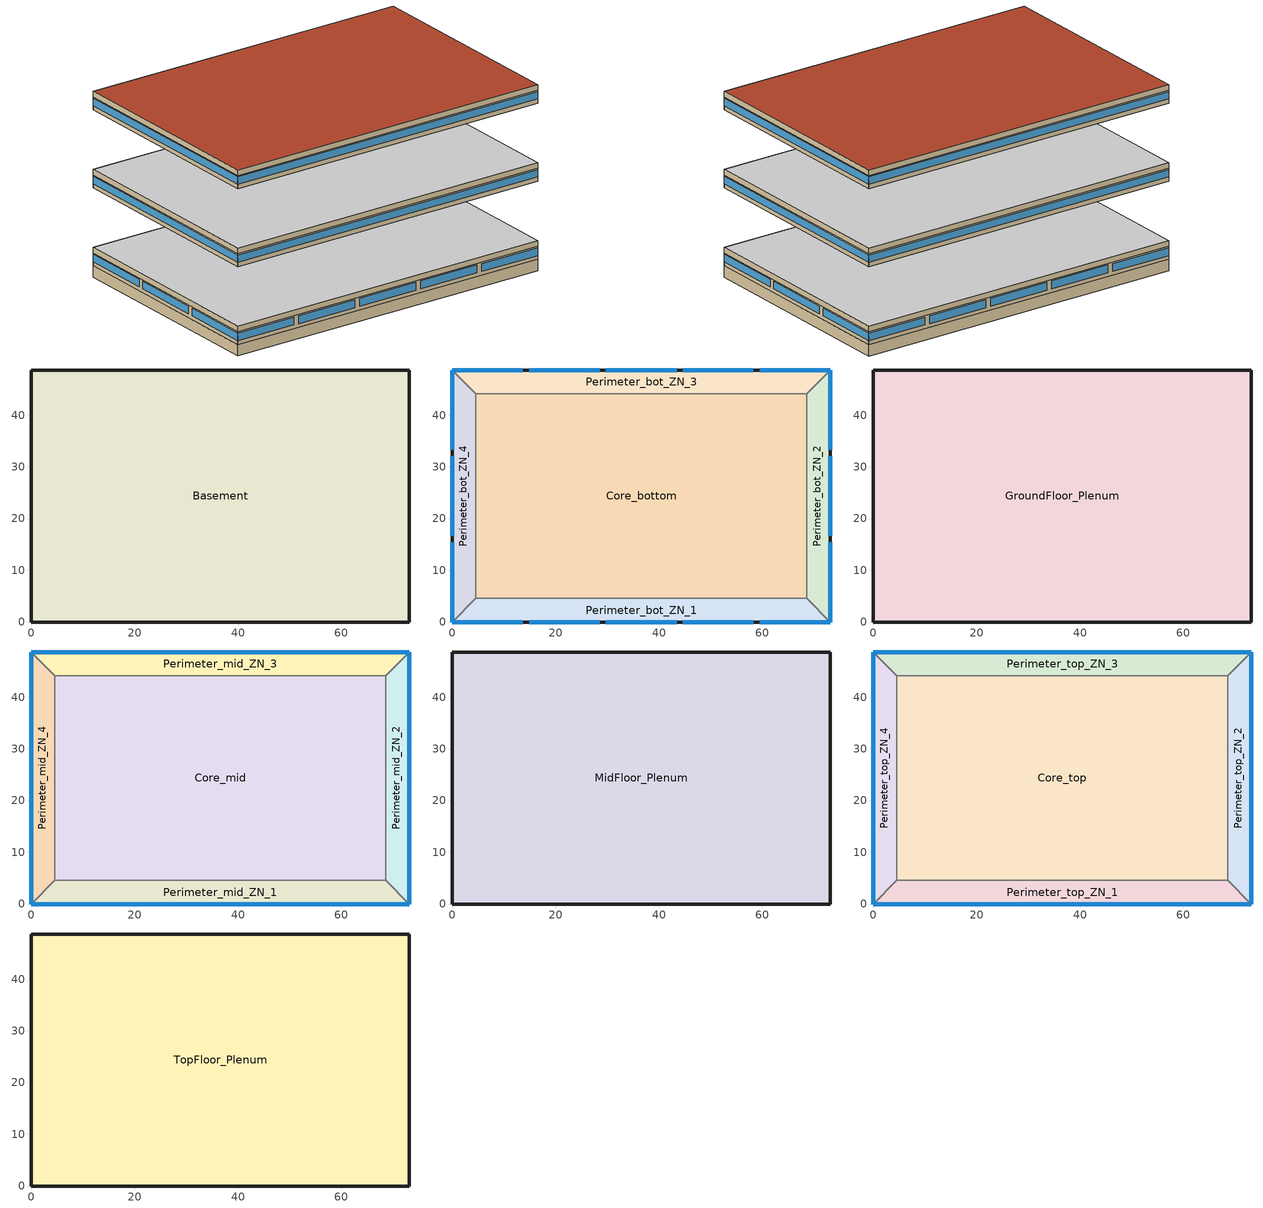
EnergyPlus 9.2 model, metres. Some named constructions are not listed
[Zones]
Basement
 floor ground (ext-slab-en-std-replaceme-res-replaceme): 73.11,48.74 73.11,0 0,0 0,48.74 z-2.44
 wall ground (Basement_Wall_East_Cfactor): 73.11,0 73.11,48.74 z-2.44:0
 wall ground (Basement_Wall_South_Cfactor): 0,0 73.11,0 z-2.44:0
 wall ground (Basement_Wall_North_Cfactor): 73.11,48.74 0,48.74 z-2.44:0
 wall ground (Basement_Wall_West_Cfactor): 0,48.74 0,0 z-2.44:0
Core_bottom
 floor to Basement (int-floor-en-std-replaceme-res-replaceme): 68.53,44.16 68.53,4.57 4.57,4.57 4.57,44.16 z0
 wall to Perimeter_bot_ZN_1 (int_wall): 4.57,4.57 68.53,4.57 z0:2.74
 wall to Perimeter_bot_ZN_4 (int_wall): 4.57,44.16 4.57,4.57 z0:2.74
 wall to Perimeter_bot_ZN_3 (int_wall): 68.53,44.16 4.57,44.16 z0:2.74
 wall to Perimeter_bot_ZN_2 (int_wall): 68.53,4.57 68.53,44.16 z0:2.74
 ceiling to GroundFloor_Plenum (DropCeiling): 4.57,44.16 4.57,4.57 68.53,4.57 68.53,44.16 z2.74
Perimeter_bot_ZN_4
 floor to Basement (int-floor-en-std-replaceme-res-replaceme): 4.57,44.16 4.57,4.57 0,0 0,48.74 z0
 wall outside (ext-wall-en-std-replaceme-res-replaceme): 0,48.74 0,0 z0:2.74
 wall to Perimeter_bot_ZN_1 (int_wall): 0,0 4.57,4.57 z0:2.74
 wall to Perimeter_bot_ZN_3 (int_wall): 4.57,44.16 0,48.74 z0:2.74
 window (window_wo_blinds): 0,48.74 0,33.3 / 0,32.09 0,16.65 / 0,15.43 0,0 z0.83:2.5
 ceiling to GroundFloor_Plenum (DropCeiling): 0,48.74 0,0 4.57,4.57 4.57,44.16 z2.74
Perimeter_bot_ZN_3
 floor to Basement (int-floor-en-std-replaceme-res-replaceme): 73.11,48.74 68.53,44.16 4.57,44.16 0,48.74 z0
 wall outside (ext-wall-en-std-replaceme-res-replaceme): 73.11,48.74 0,48.74 z0:2.74
 wall to Perimeter_bot_ZN_2 (int_wall): 68.53,44.16 73.11,48.74 z0:2.74
 window (window_wo_blinds): 73.11,48.74 59.46,48.74 / 58.24,48.74 44.6,48.74 / 43.38,48.74 29.73,48.74 / 28.51,48.74 14.86,48.74 / 13.65,48.74 0,48.74 z0.8:2.5
 ceiling to GroundFloor_Plenum (DropCeiling): 0,48.74 4.57,44.16 68.53,44.16 73.11,48.74 z2.74
Perimeter_bot_ZN_2
 floor to Basement (int-floor-en-std-replaceme-res-replaceme): 73.11,48.74 73.11,0 68.53,4.57 68.53,44.16 z0
 wall outside (ext-wall-en-std-replaceme-res-replaceme): 73.11,0 73.11,48.74 z0:2.74
 wall to Perimeter_bot_ZN_1 (int_wall): 68.53,4.57 73.11,0 z0:2.74
 window (window_wo_blinds): 73.11,0 73.11,15.43 / 73.11,16.65 73.11,32.09 / 73.11,33.3 73.11,48.74 z0.83:2.5
 ceiling to GroundFloor_Plenum (DropCeiling): 68.53,44.16 68.53,4.57 73.11,0 73.11,48.74 z2.74
Perimeter_bot_ZN_1
 floor to Basement (int-floor-en-std-replaceme-res-replaceme): 68.53,4.57 73.11,0 0,0 4.57,4.57 z0
 wall outside (ext-wall-en-std-replaceme-res-replaceme): 0,0 73.11,0 z0:2.74
 window (window_wo_blinds): 0,0 13.65,0 / 14.87,0 28.51,0 / 29.73,0 43.38,0 / 44.6,0 58.24,0 / 59.46,0 73.11,0 z0.8:2.5
 ceiling to GroundFloor_Plenum (DropCeiling): 4.57,4.57 0,0 73.11,0 68.53,4.57 z2.74
GroundFloor_Plenum
 wall outside (ext-wall-en-std-replaceme-res-replaceme): 73.11,48.74 0,48.74 0,0 73.11,0 73.11,48.74 z2.74:3.96
 ceiling adiabatic (int-ceiling-en-std-replaceme-res-replaceme): 0,48.74 0,0 73.11,0 73.11,48.74 z3.96
Core_mid
 floor adiabatic (int-floor-en-std-replaceme-res-replaceme): 68.53,44.16 68.53,4.57 4.57,4.57 4.57,44.16 z16.77
 wall to Perimeter_mid_ZN_1 (int_wall): 4.57,4.57 68.53,4.57 z16.77:19.51
 wall to Perimeter_mid_ZN_4 (int_wall): 4.57,44.16 4.57,4.57 z16.77:19.51
 wall to Perimeter_mid_ZN_3 (int_wall): 68.53,44.16 4.57,44.16 z16.77:19.51
 wall to Perimeter_mid_ZN_2 (int_wall): 68.53,4.57 68.53,44.16 z16.77:19.51
 ceiling to MidFloor_Plenum (DropCeiling): 4.57,44.16 4.57,4.57 68.53,4.57 68.53,44.16 z19.51
Perimeter_mid_ZN_3
 floor adiabatic (int-floor-en-std-replaceme-res-replaceme): 73.11,48.74 68.53,44.16 4.57,44.16 0,48.74 z16.77
 wall outside (ext-wall-en-std-replaceme-res-replaceme): 73.11,48.74 0,48.74 z16.77:19.51
 wall to Perimeter_mid_ZN_4 (int_wall): 0,48.74 4.57,44.16 z16.77:19.51
 wall to Perimeter_mid_ZN_2 (int_wall): 68.53,44.16 73.11,48.74 z16.77:19.51
 window (window_wo_blinds): 73.11,48.74 0,48.74 z17.68:19.27
 ceiling to MidFloor_Plenum (DropCeiling): 0,48.74 4.57,44.16 68.53,44.16 73.11,48.74 z19.51
Perimeter_mid_ZN_2
 floor adiabatic (int-floor-en-std-replaceme-res-replaceme): 73.11,48.74 73.11,0 68.53,4.57 68.53,44.16 z16.77
 wall outside (ext-wall-en-std-replaceme-res-replaceme): 73.11,0 73.11,48.74 z16.77:19.51
 wall to Perimeter_mid_ZN_1 (int_wall): 68.53,4.57 73.11,0 z16.77:19.51
 window (window_wo_blinds): 73.11,0 73.11,48.74 z17.68:19.27
 ceiling to MidFloor_Plenum (DropCeiling): 68.53,44.16 68.53,4.57 73.11,0 73.11,48.74 z19.51
Perimeter_mid_ZN_1
 floor adiabatic (int-floor-en-std-replaceme-res-replaceme): 68.53,4.57 73.11,0 0,0 4.57,4.57 z16.77
 wall outside (ext-wall-en-std-replaceme-res-replaceme): 0,0 73.11,0 z16.77:19.51
 wall to Perimeter_mid_ZN_4 (int_wall): 4.57,4.57 0,0 z16.77:19.51
 window (window_wo_blinds): 0,0 73.11,0 z17.68:19.27
 ceiling to MidFloor_Plenum (DropCeiling): 4.57,4.57 0,0 73.11,0 68.53,4.57 z19.51
Perimeter_mid_ZN_4
 floor adiabatic (int-floor-en-std-replaceme-res-replaceme): 4.57,44.16 4.57,4.57 0,0 0,48.74 z16.77
 wall outside (ext-wall-en-std-replaceme-res-replaceme): 0,48.74 0,0 z16.77:19.51
 window (window_wo_blinds): 0,48.74 0,0 z17.68:19.27
 ceiling to MidFloor_Plenum (DropCeiling): 0,48.74 0,0 4.57,4.57 4.57,44.16 z19.51
MidFloor_Plenum
 wall outside (ext-wall-en-std-replaceme-res-replaceme): 73.11,48.74 0,48.74 0,0 73.11,0 73.11,48.74 z19.51:20.73
 ceiling adiabatic (int-ceiling-en-std-replaceme-res-replaceme): 0,48.74 0,0 73.11,0 73.11,48.74 z20.73
Core_top
 floor adiabatic (int-floor-en-std-replaceme-res-replaceme): 68.53,44.16 68.53,4.57 4.57,4.57 4.57,44.16 z33.54
 wall to Perimeter_bot_ZN_1 (int_wall): 4.57,4.57 68.53,4.57 z33.54:36.28
 wall to Perimeter_top_ZN_4 (int_wall): 4.57,44.16 4.57,4.57 z33.54:36.28
 wall to Perimeter_top_ZN_3 (int_wall): 68.53,44.16 4.57,44.16 z33.54:36.28
 wall to Perimeter_top_ZN_2 (int_wall): 68.53,4.57 68.53,44.16 z33.54:36.28
 ceiling to TopFloor_Plenum (DropCeiling): 4.57,44.16 4.57,4.57 68.53,4.57 68.53,44.16 z36.28
Perimeter_top_ZN_3
 floor adiabatic (int-floor-en-std-replaceme-res-replaceme): 73.11,48.74 68.53,44.16 4.57,44.16 0,48.74 z33.54
 wall outside (ext-wall-en-std-replaceme-res-replaceme): 73.11,48.74 0,48.74 z33.54:36.28
 wall to Perimeter_top_ZN_4 (int_wall): 0,48.74 4.57,44.16 z33.54:36.28
 wall to Perimeter_top_ZN_2 (int_wall): 68.53,44.16 73.11,48.74 z33.54:36.28
 window (window_wo_blinds): 73.11,48.74 0,48.74 z34.45:36.04
 ceiling to TopFloor_Plenum (DropCeiling): 0,48.74 4.57,44.16 68.53,44.16 73.11,48.74 z36.28
Perimeter_top_ZN_2
 floor adiabatic (int-floor-en-std-replaceme-res-replaceme): 73.11,48.74 73.11,0 68.53,4.57 68.53,44.16 z33.54
 wall outside (ext-wall-en-std-replaceme-res-replaceme): 73.11,0 73.11,48.74 z33.54:36.28
 wall to Perimeter_top_ZN_1 (int_wall): 68.53,4.57 73.11,0 z33.54:36.28
 window (window_wo_blinds): 73.11,0 73.11,48.74 z34.45:36.04
 ceiling to TopFloor_Plenum (DropCeiling): 68.53,44.16 68.53,4.57 73.11,0 73.11,48.74 z36.28
Perimeter_top_ZN_1
 floor adiabatic (int-floor-en-std-replaceme-res-replaceme): 68.53,4.57 73.11,0 0,0 4.57,4.57 z33.54
 wall outside (ext-wall-en-std-replaceme-res-replaceme): 0,0 73.11,0 z33.54:36.28
 wall to Perimeter_top_ZN_4 (int_wall): 4.57,4.57 0,0 z33.54:36.28
 window (window_wo_blinds): 0,0 73.11,0 z34.45:36.04
 ceiling to TopFloor_Plenum (DropCeiling): 4.57,4.57 0,0 73.11,0 68.53,4.57 z36.28
Perimeter_top_ZN_4
 floor adiabatic (int-floor-en-std-replaceme-res-replaceme): 4.57,44.16 4.57,4.57 0,0 0,48.74 z33.54
 wall outside (ext-wall-en-std-replaceme-res-replaceme): 0,48.74 0,0 z33.54:36.28
 window (window_wo_blinds): 0,48.74 0,0 z34.45:36.04
 ceiling to TopFloor_Plenum (DropCeiling): 0,48.74 0,0 4.57,4.57 4.57,44.16 z36.28
TopFloor_Plenum
 wall outside (ext-wall-en-std-replaceme-res-replaceme): 0,0 73.11,0 73.11,48.74 0,48.74 0,0 z36.28:37.5
 roof outside (roof-en-std-replaceme-res-replaceme): 0,48.74 0,0 73.11,0 73.11,48.74 z37.5
[Building]
OfficeLarge: North Axis {deg}=0; Terrain=City; Loads Convergence Tolerance Value=0.04; Temperature Convergence Tolerance Value {deltaC}=0.2; Solar Distribution=FullExterior; Maximum Number of Warmup Days=25; Minimum Number of Warmup Days=6
[Site:Location]
New.York-John.F.Kennedy.Intl.AP_NY_USA WMO=744860: Latitude {deg}=40.66; Longitude {deg}=-73.8; Time Zone {hr}=-5; Elevation {m}=7
[SizingPeriod:WeatherFileDays]
weatherfilesize: Begin Month=1; Begin Day of Month=1; End Month=12; End Day of Month=31; Day of Week for Start Day=Sunday; Use Weather File Daylight Saving Period=Yes; Use Weather File Rain and Snow Indicators=Yes
[Site:GroundTemperature:FCfactorMethod]
January Ground Temperature {C}=13; February Ground Temperature {C}=13; March Ground Temperature {C}=13; April Ground Temperature {C}=13; May Ground Temperature {C}=13; June Ground Temperature {C}=13; July Ground Temperature {C}=13; August Ground Temperature {C}=13; September Ground Temperature {C}=13; October Ground Temperature {C}=13; November Ground Temperature {C}=13; December Ground Temperature {C}=13
[Site:WaterMainsTemperature]
Calculation Method=Correlation; Annual Average Outdoor Air Temperature {C}=12.4667; Maximum Difference In Monthly Average Outdoor Air Temperatures {deltaC}=25.2
[Material] Thermal Absorptance=0.9; Solar Absorptance=0.7
Name | Roughness | Thickness {m} | Conductivity {W/m-K} | Density {kg/m3} | Specific Heat {J/kg-K} | Visible Absorptance
Std Wood 6inch | MediumSmooth | 0.15 | 0.12 | 540 | 1210 | 0.7
AC02 Acoustic Ceiling | MediumSmooth | 0.0127 | 0.057 | 288 | 1339 | 0.2
G01 13mm gypsum board | Smooth | 0.0127 | 0.16 | 800 | 1090 | 0.5
[WindowMaterial:SimpleGlazingSystem]
Glass-en-standard: U-Factor {W/m2-K}=2.89591; Solar Heat Gain Coefficient=0.4; Visible Transmittance=0.4
[Construction]
InteriorFurnishings: Std Wood 6inch
DropCeiling: AC02 Acoustic Ceiling
int_wall: G01 13mm gypsum board, G01 13mm gypsum board
window_wo_blinds: Glass-en-standard
[Construction:CfactorUndergroundWall] C-Factor {W/m2-K}=0.675682; Height {m}=2.439
Basement_Wall_East_Cfactor; Basement_Wall_South_Cfactor; Basement_Wall_North_Cfactor; Basement_Wall_West_Cfactor
[Zone] Ceiling Height {m}=autocalculate; Volume {m3}=autocalculate; Floor Area {m2}=autocalculate
Name | Type | Part of Total Floor Area | Multiplier
Basement; Core_bottom; Core_top; Perimeter_bot_ZN_3; Perimeter_bot_ZN_2; Perimeter_bot_ZN_1; Perimeter_bot_ZN_4; Perimeter_top_ZN_3; Perimeter_top_ZN_2; Perimeter_top_ZN_1; Perimeter_top_ZN_4 | 1 | YES
Core_mid; Perimeter_mid_ZN_3; Perimeter_mid_ZN_2; Perimeter_mid_ZN_1; Perimeter_mid_ZN_4 | 1 | YES | 10
GroundFloor_Plenum; TopFloor_Plenum |  | No
MidFloor_Plenum |  | No | 10
[InternalMass] Construction=InteriorFurnishings
Name | Zone or ZoneList | Surface Area {m2}
Basement_InternalMass_1 | Basement | 7126.21
Core_bottom_InternalMass_1 | Core_bottom | 5064.65
Core_mid_InternalMass_1 | Core_mid | 5064.65
Core_top_InternalMass_1 | Core_top | 5064.65
Perimeter_bot_ZN_3_InternalMass_1 | Perimeter_bot_ZN_3 | 626.8258
Perimeter_bot_ZN_2_InternalMass_1 | Perimeter_bot_ZN_2 | 403.9504
Perimeter_bot_ZN_1_InternalMass_1 | Perimeter_bot_ZN_1 | 626.8354
Perimeter_bot_ZN_4_InternalMass_1 | Perimeter_bot_ZN_4 | 403.9478
Perimeter_mid_ZN_3_InternalMass_1 | Perimeter_mid_ZN_3 | 626.8258
Perimeter_mid_ZN_2_InternalMass_1 | Perimeter_mid_ZN_2 | 403.9504
Perimeter_mid_ZN_1_InternalMass_1 | Perimeter_mid_ZN_1 | 626.8354
Perimeter_mid_ZN_4_InternalMass_1 | Perimeter_mid_ZN_4 | 403.9478
Perimeter_top_ZN_3_InternalMass_1 | Perimeter_top_ZN_3 | 626.8258
Perimeter_top_ZN_2_InternalMass_1 | Perimeter_top_ZN_2 | 403.9504
Perimeter_top_ZN_1_InternalMass_1 | Perimeter_top_ZN_1 | 626.8354
Perimeter_top_ZN_4_InternalMass_1 | Perimeter_top_ZN_4 | 403.9478
[People] Number of People Calculation Method=Area/Person; Zone Floor Area per Person {m2/person}=18.5788; Fraction Radiant=0.3; Sensible Heat Fraction=AUTOCALCULATE; Activity Level Schedule=ACTIVITY_SCH; Enable ASHRAE 55 Comfort Warnings=No; Mean Radiant Temperature Calculation Type=ZoneAveraged; Work Efficiency Schedule=WORK_EFF_SCH; Clothing Insulation Calculation Method=ClothingInsulationSchedule; Clothing Insulation Schedule=CLOTHING_SCH; Air Velocity Schedule=AIR_VELO_SCH; Thermal Comfort Model 1 Type=FANGER
Name | Zone or ZoneList | Number of People Schedule
Core_bottom | Core_bottom | BLDG_OCC_SCH_wo_SB
Core_mid | Core_mid | BLDG_OCC_SCH_wo_SB
Core_top | Core_top | BLDG_OCC_SCH_wo_SB
Perimeter_bot_ZN_3 | Perimeter_bot_ZN_3 | BLDG_OCC_SCH_wo_SB
Perimeter_bot_ZN_2 | Perimeter_bot_ZN_2 | BLDG_OCC_SCH_wo_SB
Perimeter_bot_ZN_1 | Perimeter_bot_ZN_1 | BLDG_OCC_SCH_wo_SB
Perimeter_bot_ZN_4 | Perimeter_bot_ZN_4 | BLDG_OCC_SCH_wo_SB
Perimeter_mid_ZN_3 | Perimeter_mid_ZN_3 | BLDG_OCC_SCH_wo_SB
Perimeter_mid_ZN_2 | Perimeter_mid_ZN_2 | BLDG_OCC_SCH_w_SB
Perimeter_mid_ZN_1 | Perimeter_mid_ZN_1 | BLDG_OCC_SCH_wo_SB
Perimeter_mid_ZN_4 | Perimeter_mid_ZN_4 | BLDG_OCC_SCH_wo_SB
Perimeter_top_ZN_3 | Perimeter_top_ZN_3 | BLDG_OCC_SCH_wo_SB
Perimeter_top_ZN_2 | Perimeter_top_ZN_2 | BLDG_OCC_SCH_wo_SB
Perimeter_top_ZN_1 | Perimeter_top_ZN_1 | BLDG_OCC_SCH_wo_SB
Perimeter_top_ZN_4 | Perimeter_top_ZN_4 | BLDG_OCC_SCH_wo_SB
[Lights] Schedule=BLDG_LIGHT_SCH; Design Level Calculation Method=Watts/Area; Watts per Zone Floor Area {W/m2}=6.8889; Return Air Fraction=0; Fraction Radiant=0.7; Fraction Visible=0.2; Fraction Replaceable=1; Return Air Fraction Calculated from Plenum Temperature=No
Name | Zone or ZoneList
Basement_Lights | Basement
Core_bottom_Lights | Core_bottom
Core_mid_Lights | Core_mid
Core_top_Lights | Core_top
Perimeter_bot_ZN_3_Lights | Perimeter_bot_ZN_3
Perimeter_bot_ZN_2_Lights | Perimeter_bot_ZN_2
Perimeter_bot_ZN_1_Lights | Perimeter_bot_ZN_1
Perimeter_bot_ZN_4_Lights | Perimeter_bot_ZN_4
Perimeter_mid_ZN_3_Lights | Perimeter_mid_ZN_3
Perimeter_mid_ZN_2_Lights | Perimeter_mid_ZN_2
Perimeter_mid_ZN_1_Lights | Perimeter_mid_ZN_1
Perimeter_mid_ZN_4_Lights | Perimeter_mid_ZN_4
Perimeter_top_ZN_3_Lights | Perimeter_top_ZN_3
Perimeter_top_ZN_2_Lights | Perimeter_top_ZN_2
Perimeter_top_ZN_1_Lights | Perimeter_top_ZN_1
Perimeter_top_ZN_4_Lights | Perimeter_top_ZN_4
[ElectricEquipment] Design Level Calculation Method=EquipmentLevel; Fraction Latent=0; Fraction Radiant=0.5; Fraction Lost=0
Name | Zone or ZoneList | Schedule | Design Level {W}
Basement_MiscPlug_Equip | Basement | ALWAYS_OFF | 13457.5
Core_bottom_MiscPlug_Equip | Core_bottom | BLDG_EQUIP_SCH | 20142.9
Core_mid_MiscPlug_Equip | Core_mid | BLDG_EQUIP_SCH | 20142.8
Core_top_MiscPlug_Equip | Core_top | BLDG_EQUIP_SCH | 20142.8
Perimeter_bot_ZN_3_MiscPlug_Equip | Perimeter_bot_ZN_3 | BLDG_EQUIP_SCH | 2529.24
Perimeter_bot_ZN_2_MiscPlug_Equip | Perimeter_bot_ZN_2 | BLDG_EQUIP_SCH | 1629.94
Perimeter_bot_ZN_1_MiscPlug_Equip | Perimeter_bot_ZN_1 | BLDG_EQUIP_SCH | 2529.28
Perimeter_bot_ZN_4_MiscPlug_Equip | Perimeter_bot_ZN_4 | BLDG_EQUIP_SCH | 1629.93
Perimeter_mid_ZN_3_MiscPlug_Equip | Perimeter_mid_ZN_3 | BLDG_EQUIP_SCH | 2529.24
Perimeter_mid_ZN_2_MiscPlug_Equip | Perimeter_mid_ZN_2 | BLDG_EQUIP_SCH | 1629.94
Perimeter_mid_ZN_1_MiscPlug_Equip | Perimeter_mid_ZN_1 | BLDG_EQUIP_SCH | 2529.28
Perimeter_mid_ZN_4_MiscPlug_Equip | Perimeter_mid_ZN_4 | BLDG_EQUIP_SCH | 1629.93
Perimeter_top_ZN_3_MiscPlug_Equip | Perimeter_top_ZN_3 | BLDG_EQUIP_SCH | 2529.24
Perimeter_top_ZN_2_MiscPlug_Equip | Perimeter_top_ZN_2 | BLDG_EQUIP_SCH | 1629.94
Perimeter_top_ZN_1_MiscPlug_Equip | Perimeter_top_ZN_1 | BLDG_EQUIP_SCH | 2529.28
Perimeter_top_ZN_4_MiscPlug_Equip | Perimeter_top_ZN_4 | BLDG_EQUIP_SCH | 1629.93
[ZoneInfiltration:DesignFlowRate] Schedule=INFIL_SCH_PNNL; Design Flow Rate Calculation Method=AirChanges/Hour; Air Changes per Hour {1/hr}=0.4; Constant Term Coefficient=0; Temperature Term Coefficient=0; Velocity Term Coefficient=0.224; Velocity Squared Term Coefficient=0
Name | Zone or ZoneList
Perimeter_bot_ZN_3_Infiltration | Perimeter_bot_ZN_3
Perimeter_bot_ZN_2_Infiltration | Perimeter_bot_ZN_2
Perimeter_bot_ZN_1_Infiltration | Perimeter_bot_ZN_1
Perimeter_bot_ZN_4_Infiltration | Perimeter_bot_ZN_4
Perimeter_mid_ZN_3_Infiltration | Perimeter_mid_ZN_3
Perimeter_mid_ZN_2_Infiltration | Perimeter_mid_ZN_2
Perimeter_mid_ZN_1_Infiltration | Perimeter_mid_ZN_1
Perimeter_mid_ZN_4_Infiltration | Perimeter_mid_ZN_4
Perimeter_top_ZN_3_Infiltration | Perimeter_top_ZN_3
Perimeter_top_ZN_2_Infiltration | Perimeter_top_ZN_2
Perimeter_top_ZN_1_Infiltration | Perimeter_top_ZN_1
Perimeter_top_ZN_4_Infiltration | Perimeter_top_ZN_4
GroundFloor_Plenum_Infiltration | GroundFloor_Plenum
MidFloor_Plenum_Infiltration | MidFloor_Plenum
TopFloor_Plenum_Infiltration | TopFloor_Plenum
[Exterior:Lights] Control Option=AstronomicalClock
Name | Schedule | Design Level {W}
Exterior_Lights_a | Exterior_lighting_schedule_a | 12979.2
Exterior_Lights_b | Exterior_lighting_schedule_b_2016 | 968
Exterior_Lights_c | Exterior_lighting_schedule_c_2016 | 26027
[Exterior:FuelEquipment] Fuel Use Type=Electricity
Name | Schedule | Design Level {W}
Elevators | BLDG_ELEVATORS | 244444
Elevators_Lights_Fan | ELEV_LIGHT_FAN_SCH_ADD_DF | 752
[HVACTemplate:Thermostat]
dual_thermostat: Heating Setpoint Schedule=HTGSETP_SCH_YES_OPTIMUM_original; Cooling Setpoint Schedule=CLGSETP_SCH_YES_OPTIMUM_original
[HVACTemplate:Zone:IdealLoadsAirSystem] Template Thermostat=dual_thermostat; System Availability Schedule=ALWAYS_ON; Minimum Cooling Supply Air Temperature {C}=13; Heating Limit=NoLimit; Maximum Sensible Heating Capacity {W}=autosize; Cooling Limit=NoLimit; Dehumidification Control Type=None; Humidification Control Type=None; Outdoor Air Method=Flow/Area; Outdoor Air Flow Rate per Zone Floor Area {m3/s-m2}=0.00043; Demand Controlled Ventilation Type=None; Outdoor Air Economizer Type=NoEconomizer; Heat Recovery Type=None
Name | Maximum Heating Supply Air Temperature {C} | Maximum Total Cooling Capacity {W}
Core_bottom | 35 | autosize
Core_mid; Core_top; Perimeter_bot_ZN_3; Perimeter_bot_ZN_2; Perimeter_bot_ZN_1; Perimeter_bot_ZN_4; Perimeter_mid_ZN_3; Perimeter_mid_ZN_2; Perimeter_mid_ZN_1; Perimeter_mid_ZN_4; Perimeter_top_ZN_3; Perimeter_top_ZN_2; Perimeter_top_ZN_1; Perimeter_top_ZN_4; GroundFloor_Plenum; MidFloor_Plenum; TopFloor_Plenum | 50 | 0
[Schedule:Compact]
Exterior_lighting_schedule_a: Through:12/31, For:AllDays, Until: 06:00, 0, Until: 24:00, 1
Exterior_lighting_schedule_b_2016: Through:12/31, For:AllDays, Until: 06:00, 0.5, Until: 24:00, 1
Exterior_lighting_schedule_c_2016: Through:12/31, For:AllDays, Until: 06:00, 0.5, Until: 19:00, 1, Until: 24:00, 0.5
ALWAYS_ON: Through: 12/31, For: AllDays, Until: 24:00, 1
ALWAYS_OFF; WORK_EFF_SCH: Through: 12/31, For: AllDays, Until: 24:00, 0
BLDG_LIGHT_SCH: Through: 12/31, For: Weekdays, Until: 5:00, 0.05, Until: 6:00, 0.1, Until: 7:00, 0.0905601, Until: 8:00, 0.27168, Until: 17:00, 0.815041, Until: 18:00, 0.452801, Until: 20:00, 0.27168, Until: 22:00, 0.18112, Until: 23:00, 0.0905601, Until: 24:00, 0.0452801, For: SummerDesignDay, Until: 24:00, 1, For: Saturday, Until: 6:00, 0.05, Until: 8:00, 0.0905601, Until: 12:00, 0.27168, Until: 17:00, 0.13584, Until: 19:00, 0.0452801, Until: 24:00, 0.05, For: WinterDesignDay, Until: 24:00, 0, For: Sunday Holidays AllOtherDays, Until: 6:00, 0.05, Until: 18:00, 0.0452801, Until: 24:00, 0.05
BLDG_EQUIP_SCH: Through: 12/31, For: Weekdays, Until: 06:00, 0.294776, Until: 08:00, 0.379657, Until: 12:00, 0.854229, Until: 13:00, 0.759315, Until: 17:00, 0.854229, Until: 18:00, 0.474572, Until: 24:00, 0.379657, For: SummerDesignDay, Until: 24:00, 1, For: Saturday, Until: 06:00, 0.221082, Until: 08:00, 0.379657, Until: 12:00, 0.474572, Until: 17:00, 0.3322, Until: 19:00, 0.284743, Until: 24:00, 0.221082, For: WinterDesignDay, Until: 24:00, 0, For: Sunday Holidays AllOtherDays, Until: 06:00, 0.221082, Until: 18:00, 0.284743, Until: 24:00, 0.221082
BLDG_OCC_SCH_w_SB: Through: 12/31, For: Weekdays, Until: 01:00, 0, Until: 02:00, 0, Until: 03:00, 0, Until: 04:00, 0, Until: 05:00, 0, Until: 06:00, 0, Until: 07:00, 0.1, Until: 08:00, 0.2, Until: 09:00, 0.95, Until: 10:00, 0.95, Until: 11:00, 0, Until: 12:00, 0.95, Until: 13:00, 0, Until: 14:00, 0.95, Until: 15:00, 0, Until: 16:00, 0.95, Until: 17:00, 0.95, Until: 18:00, 0.3, Until: 19:00, 0.1, Until: 20:00, 0.1, Until: 21:00, 0.1, Until: 22:00, 0.1, Until: 23:00, 0.05, Until: 24:00, 0.05, For: Saturday, Until: 01:00, 0, Until: 02:00, 0, Until: 03:00, 0, Until: 04:00, 0, Until: 05:00, 0, Until: 06:00, 0, Until: 07:00, 0.1, Until: 08:00, 0.1, Until: 09:00, 0.3, Until: 10:00, 0.3, Until: 11:00, 0, Until: 12:00, 0.3, Until: 13:00, 0, Until: 14:00, 0.1, Until: 15:00, 0, Until: 16:00, 0.1, Until: 17:00, 0.1, Until: 18:00, 0.05, Until: 19:00, 0.05, Until: 20:00, 0, Until: 21:00, 0, Until: 22:00, 0, Until: 23:00, 0, Until: 24:00, 0, For: SummerDesignDay, Until: 06:00, 1e-09, Until: 22:00, 1, Until: 24:00, 0.05, For: WinterDesignDay, Until: 24:00, 0, For:Sunday Holidays AllOtherDays, Until: 06:00, 0, Until: 18:00, 0.05, Until: 24:00, 0
BLDG_OCC_SCH_wo_SB: Through: 12/31, For: Weekdays, Until: 01:00, 0, Until: 02:00, 0, Until: 03:00, 0, Until: 04:00, 0, Until: 05:00, 0, Until: 06:00, 0, Until: 07:00, 0.1, Until: 08:00, 0.2, Until: 09:00, 0.95, Until: 10:00, 0.95, Until: 11:00, 0.993313, Until: 12:00, 0.95, Until: 13:00, 0.522797, Until: 14:00, 0.95, Until: 15:00, 0.993313, Until: 16:00, 0.95, Until: 17:00, 0.95, Until: 18:00, 0.3, Until: 19:00, 0.1, Until: 20:00, 0.1, Until: 21:00, 0.1, Until: 22:00, 0.1, Until: 23:00, 0.05, Until: 24:00, 0.05, For: Saturday, Until: 01:00, 0, Until: 02:00, 0, Until: 03:00, 0, Until: 04:00, 0, Until: 05:00, 0, Until: 06:00, 0, Until: 07:00, 0.1, Until: 08:00, 0.1, Until: 09:00, 0.3, Until: 10:00, 0.3, Until: 11:00, 0.313678, Until: 12:00, 0.3, Until: 13:00, 0.104559, Until: 14:00, 0.1, Until: 15:00, 0.104559, Until: 16:00, 0.1, Until: 17:00, 0.1, Until: 18:00, 0.05, Until: 19:00, 0.05, Until: 20:00, 0, Until: 21:00, 0, Until: 22:00, 0, Until: 23:00, 0, Until: 24:00, 0, For: SummerDesignDay, Until: 06:00, 1e-09, Until: 22:00, 1, Until: 24:00, 0.05, For: WinterDesignDay, Until: 24:00, 0, For:Sunday Holidays AllOtherDays, Until: 06:00, 0, Until: 18:00, 0.05, Until: 24:00, 0
BLDG_ELEVATORS; ELEV_LIGHT_FAN_SCH_ADD_DF: Through: 12/31, For: SummerDesignDay, Until: 24:00, 0.5, For: WinterDesignDay, Until: 24:00, 0.05, For: AllOtherDays, Until: 04:00, 0.05, Until: 05:00, 0.1, Until: 06:00, 0.2, Until: 07:00, 0.4, Until: 09:00, 0.5, Until: 10:00, 0.35, Until: 16:00, 0.15, Until: 17:00, 0.35, Until: 19:00, 0.5, Until: 21:00, 0.4, Until: 22:00, 0.3, Until: 23:00, 0.2, Until: 24:00, 0.1
ACTIVITY_SCH: Through: 12/31, For: AllDays, Until: 24:00, 120
AIR_VELO_SCH: Through: 12/31, For: AllDays, Until: 24:00, 0.2
CLOTHING_SCH: Through: 04/30, For: AllDays, Until: 24:00, 1, Through: 09/30, For: AllDays, Until: 24:00, 0.5, Through: 12/31, For: AllDays, Until: 24:00, 1
INFIL_SCH_PNNL: Through: 12/31, For: Weekdays SummerDesignDay, Until: 06:00, 1, Until: 22:00, 0.25, Until: 24:00, 1, For: Saturday WinterDesignDay, Until: 06:00, 1, Until: 18:00, 0.25, Until: 24:00, 1, For: Sunday Holidays AllOtherDays, Until: 24:00, 1
HTGSETP_SCH_YES_OPTIMUM_original: Through: 12/31, For: WinterDesignDay, Until: 05:00, 15.6, Until: 06:00, 17.6, Until: 07:00, 19.6, Until: 22:00, 21, Until: 24:00, 15.6, For: Weekdays, Until: 04:00, 15.6, Until: 05:00, 17.8, Until: 06:00, 20, Until: 22:00, 21, Until: 24:00, 15.6, For SummerDesignDay, Until: 24:00, 15.6, For: Saturday, Until: 04:00, 15.6, Until: 05:00, 17.8, Until: 06:00, 20, Until: 17:00, 21, Until: 24:00, 15.6, For: Sunday Holidays AllOtherDays, Until: 24:00, 15.6
CLGSETP_SCH_YES_OPTIMUM_original: Through: 12/31, For: SummerDesignDay, Until: 05:00, 26.7, Until: 06:00, 25.7, Until: 07:00, 25, Until: 22:00, 24, Until: 24:00, 26.7, For: Weekdays, Until: 04:00, 26.7, Until: 05:00, 25.6, Until: 06:00, 25, Until: 22:00, 24, Until: 24:00, 26.7, For: Saturday, Until: 04:00, 26.7, Until: 05:00, 25.6, Until: 06:00, 25, Until: 17:00, 24, Until: 24:00, 26.7, For WinterDesignDay, Until: 24:00, 26.7, For: Sunday Holidays AllOtherDays, Until: 24:00, 26.7
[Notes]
The DOE Prototype Building Models were developed by Pacific Northwest National Laboratory (PNNL), under contract with the U.S.
Department of Energy (DOE).  These building models were derived from DOE's Commercial Reference Building Models with modifications
based on input from the ASHRAE Standard 90.1 committee, the Advanced Energy Design Guide series, and building industry experts. The
prototypes models were developed to quantify energy saving impacts from newly published editions of ASHRAE Standard 90.1, 189.1, IECC,
and other energy codes and standards.  The basic building descriptions can be found in the Scorecards posted at www.energycodes.gov
website. The recommended citation of the prototype models is
DOE and PNNL. 2020. Commercial Prototype Building Models, Richland, WA, Pacific Northwest National Laboratory. Available at https://www.energycodes.gov/development/commercial/prototype_models.
Detailed descriptions of the prototype model development and addenda modeling strategies can be found in the following  reports:
DOE, 2020. Preliminary Energy Savings Analysis: ANSI/ASHRAE/IES Standard 90.1-2019. Report prepared by Zhang, J., M. Rosenberg, J.
Lerond, Y. Xie, Nambia, C., Y. Chen, R. Hart, M. Halverson, D. Maddox, and S. Goel, Richland, WA, Pacific Northwest National Laboratory.
Zhang, J., Y. Chen, Y. Xie, M. Rosenberg, R. Hart. Energy and Energy Cost Savings Analysis of the 2018 IECC for Commercial Buildings.
2018. PNNL-28125. Richland, WA: Pacific Northwest National Laboratory.
DOE. 2017. Energy Savings Analysis: ANSI/ASHRAE/IES Standard 90.1-2016. Prepared by Athalye, R.A, M.A. Halverson, M.I. Rosenberg, B. Liu,
J. Zhang, R. Hart, V.V. Mendon, S. Goel, Y. Chen, Y. Xie, and M. Zhao, Richland, WA, Pacific Northwest National Laboratory. https://www.energycodes.gov/sites/default/files/documents/02202018_Standard_90.1-2016_Determination_TSD.pdf.
Zhang, J., Y. Xie, R.A. Athalye, J. Zhuge, M. Rosenberg, R. Hart, and B. Liu. Energy and Energy Cost Savings Analysis of the 2015 IECC
for Commercial Buildings. 2015. PNNL-24269 Rev. 1. Richland, WA: Pacific Northwest National
Laboratory. https://www.energycodes.gov/sites/default/files/documents/2015_IECC_Commercial_Analysis.pdf.
Halverson M.A., M.I. Rosenberg, W. Wang, J. Zhang, V.V. Mendon, R.A. Athalye, Y. Xie, R. Hart, S. Goel, 2014. ANSI/ASHRAE/IES Standard
90.1-2013 Determination of Energy Savings: Quantitative Analysis, PNNL-23479. Richland, WA: Pacific Northwest National Laboratory. https://www.energycodes.gov/sites/default/files/documents/901-2013_finalCommercialDeterminationQuantitativeAnalysis_TSD_0.pdf.
Goel S., R.A. Athalye, W. Wang, J. Zhang, M.I. Rosenberg, Y. Xie, and R. Hart, et al. 2014. Enhancements to ASHRAE Standard 90.1
Prototype Building Models. PNNL-23269. Richland, WA: Pacific Northwest National Laboratory. https://www.pnnl.gov/main/publications/external/technical_reports/PNNL-23269.pdf.
Zhang J., R.A. Athalye, R. Hart, M.I. Rosenberg, Y. Xie, S. Goel, and V.V. Mendon, et al. 2013. Energy and Energy Cost Savings Analysis
of the IECC for Commercial Buildings. PNNL-22760. Richland, WA: Pacific Northwest National Laboratory. http://www.pnnl.gov/main/publications/external/technical_reports/PNNL-22760.pdf.
Thornton B.A., M.I. Rosenberg, E.E. Richman, W. Wang, Y. Xie, J. Zhang, H. Cho, VV Mendon, R.A. Athalye, and B. Liu. 2011. Achieving
the 30% Goal: Energy and Cost Savings Analysis of ASHRAE Standard 90.1-2010. PNNL-20405. Richland, WA: Pacific Northwest National
Laboratory.  https://www.energycodes.gov/sites/default/files/documents/BECP_Energy_Cost_Savings_STD2010_May2011_v00.pdf.
WeatherFile:  USA_NY_New.York-John.F.Kennedy.Intl.AP.744860_TMY3.epw
BEGIN ECONOMIZER MAP
NOTE: no economizer map is created for this prototype due to water cooling
END ECONOMIZER MAP
GPARM parameters as input:
Case = ASHRAE901_OfficeLarge_STD2019_NewYork
basement_tempt = Zone4A_nonres_R7.5_OfficeLarge_New_York_STD2016_out.idf
avg_oa_tempt_ip = 54.44
maxdiff_oa_tempt_ip = 45.36
ext_wall_type = MassWall
nonres_ext_wall_ufactor = 0.590539352
roof_type = MetalDeckRoof
nonres_roof_ufactor = 0.181704416
roof_solar_absorp = 0.7
roof_emissivity = 0.9
nonres_window =
sidelighting_control = yes_AY
LPD_office = 6.888902667
exterior_lights_watts = 0
exterior_lights_watts_a = 12979.2
exterior_lights_watts_b = 968
economizer = DifferentialEnthalpy
skip_economizer_control = Yes
damper_sche = MinOA_MotorizedDamper_Sched
condenser_pump_head = 148556.6249
chilledwater_pump_head = 44761.27683
chilledwater_pump_secondary_head = 134283.8305
avg_oa_tempt = 12.46666667
maxdiff_oa_tempt = 25.2
oa_flow_per_area = 0.000431773
SAT_reset_switch = Yes
SAT_reset_T = 15.6
CAV_bas_ERV = No
economizer_lockout = LockoutWithHeating
eco_max_temp_limit = na
heating_damper_act = ReverseWithLimits
add_ck_vav_bot = Yes
add_ck_vav_mid = Yes
add_ck_vav_top = Yes
core_bottom_mdp = 0.2
perimeter_bot_zn_1_mdp = 0.2
perimeter_bot_zn_2_mdp = 0.2
perimeter_bot_zn_3_mdp = 0.2
perimeter_bot_zn_4_mdp = 0.2
